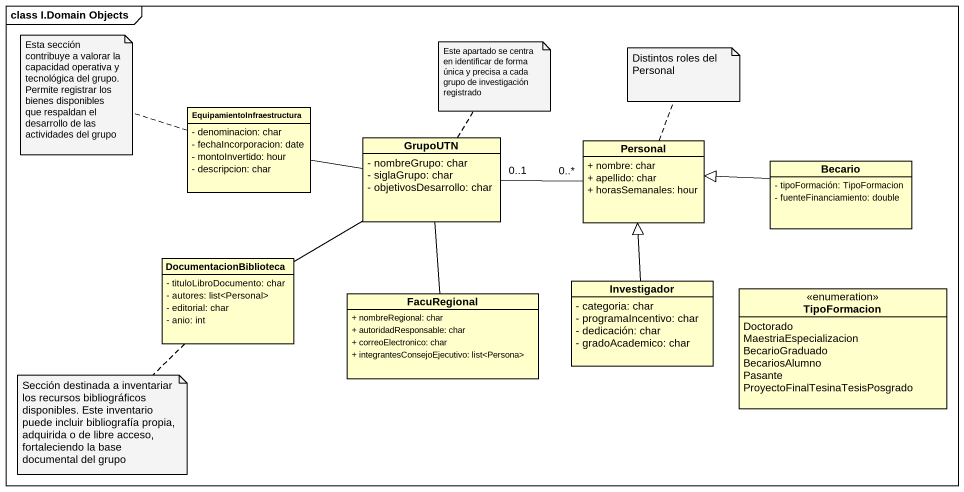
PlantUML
@startuml
mainframe class I.Domain Objects
hide circle
hide empty members
skinparam classAttributeIconSize 0
class EquipamientoInfraestructura {
  - denominacion: char
  - fechaIncorporacion: date
  - montoInvertido: hour
  - descripcion: char
}
class GrupoUTN {
  - nombreGrupo: char
  - siglaGrupo: char
  - objetivosDesarrollo: char
}
class Personal {
  + nombre: char
  + apellido: char
  + horasSemanales: hour
}
class Becario {
  - tipoFormación: TipoFormacion
  - fuenteFinanciamiento: double
}
class DocumentacionBiblioteca {
  - tituloLibroDocumento: char
  - autores: list<Personal>
  - editorial: char
  - anio: int
}
class FacuRegional {
  + nombreRegional: char
  + autoridadResponsable: char
  + correoElectronico: char
  + integrantesConsejoEjecutivo: list<Persona>
}
class Investigador {
  - categoria: char
  - programaIncentivo: char
  - dedicación: char
  - gradoAcademico: char
}
enum TipoFormacion {
  Doctorado
  MaestriaEspecializacion
  BecarioGraduado
  BecariosAlumno
  Pasante
  ProyectoFinalTesinaTesisPosgrado
}
GrupoUTN -left- EquipamientoInfraestructura
GrupoUTN "0..1" -right- "0..*" Personal
GrupoUTN -left- DocumentacionBiblioteca
GrupoUTN -- FacuRegional
Becario -left-|> Personal
Investigador -up-|> Personal
note left of EquipamientoInfraestructura : Esta sección contribuye a valorar la capacidad operativa y tecnológica del grupo. Permite registrar los bienes disponibles que respaldan el desarrollo de las actividades del grupo
note top of GrupoUTN : Este apartado se centra en identificar de forma única y precisa a cada grupo de investigación registrado
note top of Personal : Distintos roles del Personal
note bottom of DocumentacionBiblioteca : Sección destinada a inventariar los recursos bibliográficos disponibles. Este inventario puede incluir bibliografía propia, adquirida o de libre acceso, fortaleciendo la base documental del grupo
@enduml
